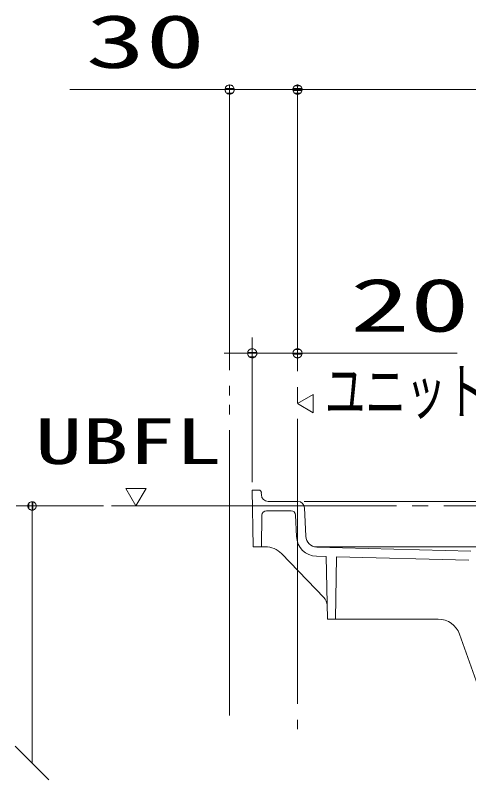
# Model space of a CAD drawing. Units: millimetres on the paper. Extents: x -305 to 305, y -152 to 152.
# Drawn here: x -47.75 to -19.12, y 16.13 to 64.37 of the extents above; entities that cross this region are included whole.
import ezdxf
from ezdxf.enums import TextEntityAlignment as Align

# ---------------------------------------------------------------- set-up
doc = ezdxf.new("R2010")
doc.units = ezdxf.units.MM
doc.linetypes.add('LONG_CHAIN', pattern=[21, 18, -1, 1, -1])
doc.linetypes.add('LONG_DOUBLE_CHAIN', pattern=[21.8, 18, -1, 0.6, -0.6, 0.6, -1])
doc.layers.add('0-1_RV', color=7, linetype='Continuous', lineweight=9)
doc.layers.add('0-2_0', color=7, linetype='Continuous', lineweight=9)
doc.styles.add('ＭＳ ゴシック', font='')
doc.styles.get('ＭＳ ゴシック').set_extended_font_data('MS Gothic')

# ---------------------------------------------------------------- blocks, each defined once
blk = doc.blocks.new('_OBLIQUE')
at = {"layer": '0-2_0'}
blk.add_line((-0.5, -0.5), (0.5, 0.5), dxfattribs=at)
blk = doc.blocks.new('_DOTSMALL')
at = {"layer": '0-2_0'}
for p, q in [((0.0746, 0.1), (-0.0746, 0.1)), ((0.1223, -0.0248), (-0.1223, -0.0248))]:
    blk.add_line(p, q, dxfattribs=at)
for points in [[(0.125, 0), (0.124, 0.0157), (0.1211, 0.0311), (0.1162, 0.046), (0.1095, 0.0602), (0.1011, 0.0735), (0.0911, 0.0856), (0.0797, 0.0963), (0.067, 0.1055), (0.0532, 0.1131), (0.0386, 0.1189), (0.0234, 0.1228), (0.0078, 0.1248), (-0.0078, 0.1248), (-0.0234, 0.1228), (-0.0386, 0.1189), (-0.0532, 0.1131), (-0.067, 0.1055), (-0.0797, 0.0963), (-0.0911, 0.0856), (-0.1011, 0.0735), (-0.1095, 0.0602), (-0.1162, 0.046), (-0.1211, 0.0311), (-0.124, 0.0157), (-0.125, 0), (0, 0)], [(-0.125, 0), (-0.124, -0.0157), (-0.1211, -0.0311), (-0.1162, -0.046), (-0.1095, -0.0602), (-0.1011, -0.0735), (-0.0911, -0.0856), (-0.0797, -0.0963), (-0.067, -0.1055), (-0.0532, -0.1131), (-0.0386, -0.1189), (-0.0234, -0.1228), (-0.0078, -0.1248), (0.0078, -0.1248), (0.0234, -0.1228), (0.0386, -0.1189), (0.0532, -0.1131), (0.067, -0.1055), (0.0797, -0.0963), (0.0911, -0.0856), (0.1011, -0.0735), (0.1095, -0.0602), (0.1162, -0.046), (0.1211, -0.0311), (0.124, -0.0157), (0.125, 0), (0, 0)]]:
    blk.add_lwpolyline(points, close=True, dxfattribs=at)
blk = doc.blocks.new('TRI')
at = {"layer": '0-2_0'}
blk.add_lwpolyline([(0.5, 0.866), (0, 0), (1, 0)], close=True, dxfattribs=at)

msp = doc.modelspace()

# ---------------------------------------------------------------- linework, layer by layer
at = {"layer": '0-1_RV', "linetype": 'LONG_DOUBLE_CHAIN'}
msp.add_line((-34.216, 59.984), (-34.216, 19.311), dxfattribs=at)
at = {"layer": '0-1_RV', "linetype": 'LONG_CHAIN'}
for p, q in [((-29.93, 59.909), (-29.93, 19.311)), ((-41.679, 33.402), (83.656, 33.402))]:
    msp.add_line(p, q, dxfattribs=at)
at = {"layer": '0-1_RV'}
for p, q in [((-34.216, 59.686), (-44.311, 59.686)), ((-34.216, 59.686), (-29.93, 59.686)), ((-31.896, 59.686), (-29.576, 59.686)), ((-29.93, 59.686), (44.355, 59.686)), ((-29.93, 44.794), (-29.93, 42.041)), ((-32.787, 34.902), (-32.787, 44.041)), ((-32.25, 43.041), (-34.57, 43.041)), ((-32.787, 43.041), (-29.93, 43.041)), ((-29.93, 43.041), (-19.835, 43.041)), ((-32.787, 34.402), (-32.356, 34.402)), ((-32.725, 30.831), (-32.787, 34.402)), ((-32.214, 34.262), (-32.211, 34.109)), ((-42.179, 33.402), (-47.692, 33.402)), ((-46.692, 17.186), (-46.692, 33.402)), ((-31.782, 33.688), (-29.912, 33.688)), ((9.641, 33.688), (-29.502, 33.688)), ((-32.211, 30.831), (-32.176, 32.822)), ((-31.89, 33.102), (-30.336, 33.102)), ((-29.991, 31.471), (-30.05, 32.829)), ((-29.406, 31.496), (-29.484, 33.278)), ((-32.211, 30.831), (-32.725, 30.831)), ((-31.965, 30.831), (-32.211, 30.831)), ((-18.992, 30.558), (-28.711, 30.813)), ((-28.71, 30.831), (5.943, 30.831)), ((-28.245, 27.61), (-30.938, 30.395)), ((-28.114, 30.212), (-28.727, 30.228)), ((-28.045, 26.259), (-28.114, 30.212)), ((-27.462, 30.195), (-27.53, 26.259)), ((-19.116, 29.975), (-27.462, 30.195)), ((-28.045, 26.259), (-21.04, 26.259)), ((-17.752, 19.829), (-19.693, 25.308))]:
    msp.add_line(p, q, dxfattribs=at)
for centre, radius, start, end in [((-32.356, 34.259), 0.143, 1, 90), ((-31.782, 34.117), 0.429, 181, 270), ((-29.912, 33.259), 0.429, 2.5, 90), ((-31.89, 32.817), 0.286, 90, 179), ((-30.336, 32.817), 0.286, 2.5, 90), ((-28.692, 31.527), 1.3, 182.5, 268.4951), ((-28.692, 31.527), 0.714, 182.5, 268.4951), ((-31.965, 29.402), 1.429, 44.029, 90), ((-28.774, 27.129), 0.714, 1, 44.029), ((-21.04, 24.831), 1.429, 19.5024, 90)]:
    msp.add_arc(centre, radius, start, end, dxfattribs=at)

# ---------------------------------------------------------------- block references
for name, p, xscale, yscale, rotation in [('_DOTSMALL', (-34.216, 59.686), 2.32, 2.32, 180), ('_DOTSMALL', (-29.93, 59.686), 2.32, 2.32, 180), ('_DOTSMALL', (-32.787, 43.041), 2.32, 2.32, 180), ('TRI', (-29.933, 39.863), 1.152, -1.152, 30), ('TRI', (-40.136, 33.407), 1.28, -1.28, 120), ('_DOTSMALL', (-46.692, 33.402), 2.121326, 2.121326, 90), ('_OBLIQUE', (-46.692, 17.186), 2.121326, 2.121326, 270)]:
    msp.add_blockref(name, p, dxfattribs=dict(at, xscale=xscale, yscale=yscale, rotation=rotation))
at = {"layer": '0-1_RV', "xscale": 2.32, "yscale": 2.32}
for p in [(-29.93, 59.686), (-29.93, 43.041)]:
    msp.add_blockref('_DOTSMALL', p, dxfattribs=at)

# ---------------------------------------------------------------- texts
at = {"layer": '0-1_RV', "style": 'ＭＳ ゴシック'}
for s, height, width, p in [('30', 3.365, 1.65, (-43.311, 60.039)), ('20', 3.365, 1.65, (-26.61, 43.394)), ('ユニット内寸', 2.886, 0.65, (-28.209, 38.324)), ('UBFL', 2.889, 1.5, (-46.493, 35.185))]:
    msp.add_text(s, height=height, dxfattribs=dict(at, width=width)).set_placement(p, align=Align.BOTTOM_LEFT)

doc.saveas('drawing.dxf')
